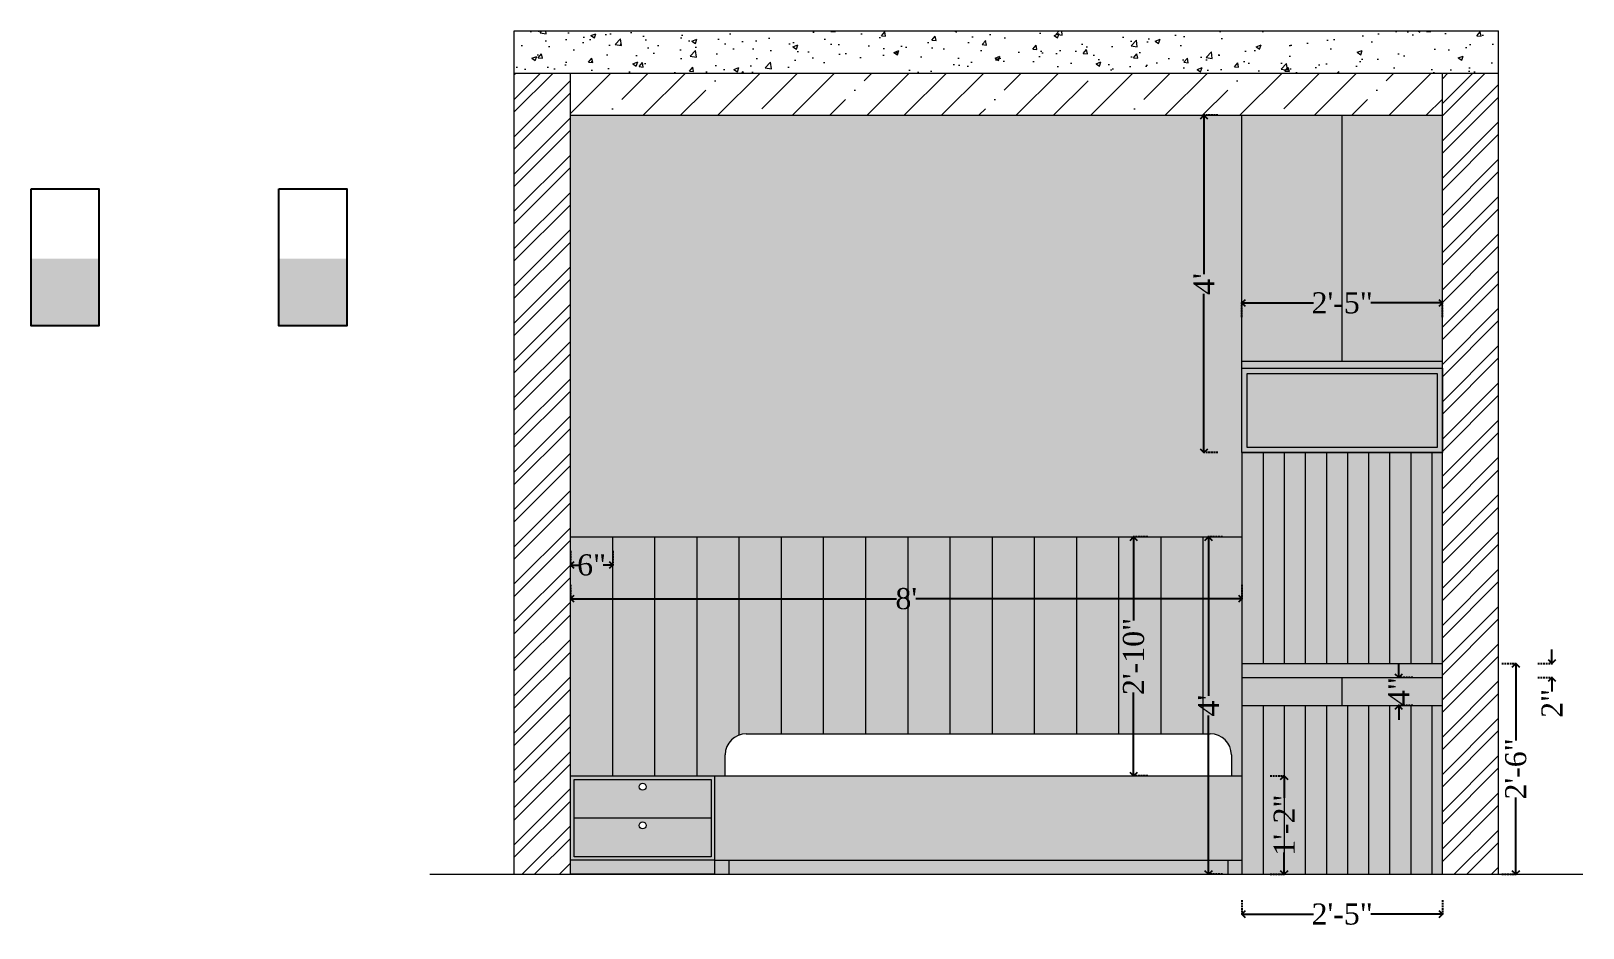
# Model space of a CAD drawing. Header units: inches. Extents: x 2744 to 7136, y -4349 to -2068.
# Drawn here: x 5338.6 to 5559.3, y -2686.7 to -2559.1 of the extents above; entities that cross this region are included whole.
import ezdxf

# ---------------------------------------------------------------- set-up
doc = ezdxf.new("R2010")
doc.units = ezdxf.units.IN
doc.header["$MEASUREMENT"] = 0
doc.header["$PDMODE"] = 32
doc.linetypes.add('DASHED2', pattern=[0.375, 0.25, -0.125])
doc.layers.add('FURNI', color=140, linetype='Continuous', lineweight=18)
doc.layers.add('HATCH', color=251, linetype='Continuous', lineweight=0, transparency=0.75)
doc.styles.add('syf', font='sylfaen.ttf')
doc.dimstyles.new('MAIN DIM', dxfattribs={"dimtxt": 250, "dimasz": 120, "dimexe": 0.075, "dimexo": 0, "dimgap": 0.03, "dimtad": 0, "dimdec": 0, "dimzin": 0, "dimdsep": 46, "dimtxsty": 'syf', "dimblk": 'OPEN90', "dimcen": 0, "dimclrd": 256, "dimclre": 256, "dimclrt": 3, "dimazin": 0, "dimtfac": 1, "dimtdec": 0, "dimtofl": 0, "dimtmove": 0, "dimatfit": 3, "dimldrblk": 'ORIGIN', "dimfxl": 0, "dimtolj": 1, "dimtzin": 0, "dimarcsym": 0})

# ---------------------------------------------------------------- blocks, each defined once
blk = doc.blocks.new('_Open90')
at = {"color": 0, "linetype": 'ByBlock', "lineweight": -2}
for p, q in [((0, 0), (-1, 0)), ((-0.5, 0.5), (0, 0)), ((0, 0), (-0.5, -0.5))]:
    blk.add_line(p, q, dxfattribs=at)
blk = doc.blocks.new('*D42')
at = {"layer": 'Defpoints', "color": 0, "transparency": 16777216}
for p in [(5510.82, -2679.1), (5539.32, -2679.1), (5539.32, -2684.77)]:
    blk.add_point(p, dxfattribs=at)
at = {"layer": 'FURNI', "color": 253, "linetype": 'DASHED2', "lineweight": -2, "transparency": 16777216}
for p, q in [((5510.82, -2682.77), (5510.82, -2684.84)), ((5539.32, -2682.77), (5539.32, -2684.84))]:
    blk.add_line(p, q, dxfattribs=at)
at = {"layer": 'FURNI', "color": 253, "lineweight": -2, "transparency": 16777216}
for p, q in [((5511.82, -2684.77), (5521.01, -2684.77)), ((5538.32, -2684.77), (5529.13, -2684.77))]:
    blk.add_line(p, q, dxfattribs=at)
at = {"layer": 'FURNI', "color": 253, "lineweight": -2, "transparency": 16777216, "rotation": 180}
blk.add_blockref('_Open90', (5510.82, -2684.77), dxfattribs=at)
at = {"layer": 'FURNI', "color": 253, "lineweight": -2, "transparency": 16777216}
blk.add_blockref('_Open90', (5539.32, -2684.77), dxfattribs=at)
at = {"layer": 'FURNI', "color": 1, "transparency": 16777216, "insert": (5525.07, -2684.77), "char_height": 3, "attachment_point": 5, "style": 'syf'}
blk.add_mtext('\\A1;2\'-5"', dxfattribs=at)
blk = doc.blocks.new('_Origin')
at = {"color": 0, "linetype": 'ByBlock', "lineweight": -2}
blk.add_line((0, 0), (-1, 0), dxfattribs=at)
blk.add_circle((0, 0), 0.5, dxfattribs=at)
blk = doc.blocks.new('*D43')
at = {"layer": 'Defpoints', "color": 0, "transparency": 16777216}
for p in [(5510.82, -2631.1), (5506.06, -2679.1), (5510.82, -2679.1)]:
    blk.add_point(p, dxfattribs=at)
at = {"layer": 'FURNI', "color": 253, "linetype": 'DASHED2', "lineweight": -2, "transparency": 16777216}
for p, q in [((5508.06, -2631.1), (5505.98, -2631.1)), ((5508.06, -2679.1), (5505.98, -2679.1))]:
    blk.add_line(p, q, dxfattribs=at)
at = {"layer": 'FURNI', "color": 253, "lineweight": -2, "transparency": 16777216}
for p, q in [((5506.06, -2632.1), (5506.06, -2653.71)), ((5506.06, -2678.1), (5506.06, -2656.5))]:
    blk.add_line(p, q, dxfattribs=at)
for p, rotation in [((5506.06, -2631.1), 90), ((5506.06, -2679.1), 270)]:
    blk.add_blockref('_Open90', p, dxfattribs=dict(at, rotation=rotation))
at = {"layer": 'FURNI', "color": 1, "transparency": 16777216, "insert": (5506.06, -2655.1), "char_height": 3, "attachment_point": 5, "rotation": 90, "style": 'syf'}
blk.add_mtext("\\A1;4'", dxfattribs=at)
blk = doc.blocks.new('*D44')
at = {"layer": 'Defpoints', "color": 0, "transparency": 16777216}
for p in [(5510.82, -2665.1), (5510.82, -2679.1), (5516.82, -2679.1)]:
    blk.add_point(p, dxfattribs=at)
at = {"layer": 'FURNI', "color": 253, "linetype": 'DASHED2', "lineweight": -2, "transparency": 16777216}
for p, q in [((5514.82, -2665.1), (5516.89, -2665.1)), ((5514.82, -2679.1), (5516.89, -2679.1))]:
    blk.add_line(p, q, dxfattribs=at)
at = {"layer": 'FURNI', "color": 253, "lineweight": -2, "transparency": 16777216}
for p, q in [((5516.82, -2666.1), (5516.82, -2668.2)), ((5516.82, -2678.1), (5516.82, -2676.01))]:
    blk.add_line(p, q, dxfattribs=at)
for p, rotation in [((5516.82, -2665.1), 90), ((5516.82, -2679.1), 270)]:
    blk.add_blockref('_Open90', p, dxfattribs=dict(at, rotation=rotation))
at = {"layer": 'FURNI', "color": 1, "transparency": 16777216, "insert": (5516.82, -2672.1), "char_height": 3, "attachment_point": 5, "rotation": 90, "style": 'syf'}
blk.add_mtext('\\A1;1\'-2"', dxfattribs=at)
blk = doc.blocks.new('*D45')
at = {"layer": 'Defpoints', "color": 0, "transparency": 16777216}
for p in [(5415.32, -2631.1), (5510.82, -2631.1), (5415.32, -2639.89)]:
    blk.add_point(p, dxfattribs=at)
at = {"layer": 'FURNI', "color": 253, "linetype": 'DASHED2', "lineweight": -2, "transparency": 16777216}
for p, q in [((5415.32, -2637.89), (5415.32, -2639.96)), ((5510.82, -2637.89), (5510.82, -2639.96))]:
    blk.add_line(p, q, dxfattribs=at)
at = {"layer": 'FURNI', "color": 253, "lineweight": -2, "transparency": 16777216}
for p, q in [((5416.32, -2639.89), (5461.7, -2639.89)), ((5509.82, -2639.89), (5464.44, -2639.89))]:
    blk.add_line(p, q, dxfattribs=at)
at = {"layer": 'FURNI', "color": 253, "lineweight": -2, "transparency": 16777216, "rotation": 180}
blk.add_blockref('_Open90', (5415.32, -2639.89), dxfattribs=at)
at = {"layer": 'FURNI', "color": 253, "lineweight": -2, "transparency": 16777216}
blk.add_blockref('_Open90', (5510.82, -2639.89), dxfattribs=at)
at = {"layer": 'FURNI', "color": 1, "transparency": 16777216, "insert": (5463.07, -2639.89), "char_height": 3, "attachment_point": 5, "style": 'syf'}
blk.add_mtext("\\A1;8'", dxfattribs=at)
blk = doc.blocks.new('*D46')
at = {"layer": 'Defpoints', "color": 0, "transparency": 16777216}
for p in [(5415.32, -2631.1), (5421.32, -2631.1), (5421.32, -2635.09)]:
    blk.add_point(p, dxfattribs=at)
at = {"layer": 'FURNI', "color": 253, "linetype": 'DASHED2', "lineweight": -2, "transparency": 16777216}
for p, q in [((5415.32, -2633.09), (5415.32, -2635.17)), ((5421.32, -2633.09), (5421.32, -2635.17))]:
    blk.add_line(p, q, dxfattribs=at)
at = {"layer": 'FURNI', "color": 253, "lineweight": -2, "transparency": 16777216}
for p, q in [((5416.32, -2635.09), (5416.66, -2635.09)), ((5420.32, -2635.09), (5419.98, -2635.09))]:
    blk.add_line(p, q, dxfattribs=at)
at = {"layer": 'FURNI', "color": 253, "lineweight": -2, "transparency": 16777216, "rotation": 180}
blk.add_blockref('_Open90', (5415.32, -2635.09), dxfattribs=at)
at = {"layer": 'FURNI', "color": 253, "lineweight": -2, "transparency": 16777216}
blk.add_blockref('_Open90', (5421.32, -2635.09), dxfattribs=at)
at = {"layer": 'FURNI', "color": 1, "transparency": 16777216, "insert": (5418.32, -2635.09), "char_height": 3, "attachment_point": 5, "style": 'syf'}
blk.add_mtext('\\A1;6"', dxfattribs=at)
blk = doc.blocks.new('*D47')
at = {"layer": 'Defpoints', "color": 0, "transparency": 16777216}
for p in [(5495.41, -2631.1), (5510.82, -2631.1), (5510.82, -2665.1)]:
    blk.add_point(p, dxfattribs=at)
at = {"layer": 'FURNI', "color": 253, "linetype": 'DASHED2', "lineweight": -2, "transparency": 16777216}
for p, q in [((5497.41, -2631.1), (5495.34, -2631.1)), ((5497.41, -2665.1), (5495.34, -2665.1))]:
    blk.add_line(p, q, dxfattribs=at)
at = {"layer": 'FURNI', "color": 253, "lineweight": -2, "transparency": 16777216}
for p, q in [((5495.41, -2632.1), (5495.41, -2642.96)), ((5495.41, -2664.1), (5495.41, -2653.25))]:
    blk.add_line(p, q, dxfattribs=at)
for p, rotation in [((5495.41, -2631.1), 90), ((5495.41, -2665.1), 270)]:
    blk.add_blockref('_Open90', p, dxfattribs=dict(at, rotation=rotation))
at = {"layer": 'FURNI', "color": 1, "transparency": 16777216, "insert": (5495.41, -2648.1), "char_height": 3, "attachment_point": 5, "rotation": 90, "style": 'syf'}
blk.add_mtext('\\A1;2\'-10"', dxfattribs=at)
blk = doc.blocks.new('*D48')
at = {"layer": 'Defpoints', "color": 0, "transparency": 16777216}
for p in [(5510.82, -2571.1), (5505.41, -2619.1), (5510.82, -2619.1)]:
    blk.add_point(p, dxfattribs=at)
at = {"layer": 'FURNI', "color": 253, "linetype": 'DASHED2', "lineweight": -2, "transparency": 16777216}
for p, q in [((5507.41, -2571.1), (5505.34, -2571.1)), ((5507.41, -2619.1), (5505.34, -2619.1))]:
    blk.add_line(p, q, dxfattribs=at)
at = {"layer": 'FURNI', "color": 253, "lineweight": -2, "transparency": 16777216}
for p, q in [((5505.41, -2572.1), (5505.41, -2593.71)), ((5505.41, -2618.1), (5505.41, -2596.5))]:
    blk.add_line(p, q, dxfattribs=at)
for p, rotation in [((5505.41, -2571.1), 90), ((5505.41, -2619.1), 270)]:
    blk.add_blockref('_Open90', p, dxfattribs=dict(at, rotation=rotation))
at = {"layer": 'FURNI', "color": 1, "transparency": 16777216, "insert": (5505.41, -2595.1), "char_height": 3, "attachment_point": 5, "rotation": 90, "style": 'syf'}
blk.add_mtext("\\A1;4'", dxfattribs=at)
blk = doc.blocks.new('*D49')
at = {"layer": 'Defpoints', "color": 0, "transparency": 16777216}
for p in [(5539.32, -2597.8), (5510.82, -2606.1), (5539.32, -2606.1)]:
    blk.add_point(p, dxfattribs=at)
at = {"layer": 'FURNI', "color": 253, "linetype": 'DASHED2', "lineweight": -2, "transparency": 16777216}
for p, q in [((5510.82, -2599.8), (5510.82, -2597.72)), ((5539.32, -2599.8), (5539.32, -2597.72))]:
    blk.add_line(p, q, dxfattribs=at)
at = {"layer": 'FURNI', "color": 253, "lineweight": -2, "transparency": 16777216}
for p, q in [((5511.82, -2597.8), (5521.01, -2597.8)), ((5538.32, -2597.8), (5529.13, -2597.8))]:
    blk.add_line(p, q, dxfattribs=at)
at = {"layer": 'FURNI', "color": 253, "lineweight": -2, "transparency": 16777216, "rotation": 180}
blk.add_blockref('_Open90', (5510.82, -2597.8), dxfattribs=at)
at = {"layer": 'FURNI', "color": 253, "lineweight": -2, "transparency": 16777216}
blk.add_blockref('_Open90', (5539.32, -2597.8), dxfattribs=at)
at = {"layer": 'FURNI', "color": 1, "transparency": 16777216, "insert": (5525.07, -2597.8), "char_height": 3, "attachment_point": 5, "style": 'syf'}
blk.add_mtext('\\A1;2\'-5"', dxfattribs=at)
blk = doc.blocks.new('*D50')
at = {"layer": 'Defpoints', "color": 0, "transparency": 16777216}
for p in [(5525.82, -2649.1), (5525.82, -2679.1), (5549.77, -2679.1)]:
    blk.add_point(p, dxfattribs=at)
at = {"layer": 'FURNI', "color": 253, "linetype": 'DASHED2', "lineweight": -2, "transparency": 16777216}
for p, q in [((5547.77, -2649.1), (5549.84, -2649.1)), ((5547.77, -2679.1), (5549.84, -2679.1))]:
    blk.add_line(p, q, dxfattribs=at)
at = {"layer": 'FURNI', "color": 253, "lineweight": -2, "transparency": 16777216}
for p, q in [((5549.77, -2650.1), (5549.77, -2660.04)), ((5549.77, -2678.1), (5549.77, -2668.17))]:
    blk.add_line(p, q, dxfattribs=at)
for p, rotation in [((5549.77, -2649.1), 90), ((5549.77, -2679.1), 270)]:
    blk.add_blockref('_Open90', p, dxfattribs=dict(at, rotation=rotation))
at = {"layer": 'FURNI', "color": 1, "transparency": 16777216, "insert": (5549.77, -2664.1), "char_height": 3, "attachment_point": 5, "rotation": 90, "style": 'syf'}
blk.add_mtext('\\A1;2\'-6"', dxfattribs=at)
blk = doc.blocks.new('*D51')
at = {"layer": 'Defpoints', "color": 0, "transparency": 16777216}
for p in [(5539.32, -2649.1), (5539.32, -2651.1), (5554.91, -2651.1)]:
    blk.add_point(p, dxfattribs=at)
at = {"layer": 'FURNI', "color": 253, "lineweight": -2, "transparency": 16777216}
for p, q in [((5554.91, -2648.1), (5554.91, -2647.1)), ((5554.91, -2652.1), (5554.91, -2653.1))]:
    blk.add_line(p, q, dxfattribs=at)
at = {"layer": 'FURNI', "color": 253, "linetype": 'DASHED2', "lineweight": -2, "transparency": 16777216}
for p, q in [((5552.91, -2649.1), (5554.99, -2649.1)), ((5552.91, -2651.1), (5554.99, -2651.1))]:
    blk.add_line(p, q, dxfattribs=at)
at = {"layer": 'FURNI', "color": 253, "lineweight": -2, "transparency": 16777216}
for p, rotation in [((5554.91, -2649.1), 270), ((5554.91, -2651.1), 90)]:
    blk.add_blockref('_Open90', p, dxfattribs=dict(at, rotation=rotation))
at = {"layer": 'FURNI', "color": 1, "transparency": 16777216, "insert": (5554.91, -2654.78), "char_height": 3, "attachment_point": 5, "rotation": 90, "style": 'syf'}
blk.add_mtext('\\A1;2"', dxfattribs=at)
blk = doc.blocks.new('*D52')
at = {"layer": 'Defpoints', "color": 0, "transparency": 16777216}
for p in [(5539.32, -2651.1), (5533.12, -2655.1), (5539.32, -2655.1)]:
    blk.add_point(p, dxfattribs=at)
at = {"layer": 'FURNI', "color": 253, "lineweight": -2, "transparency": 16777216}
for p, q in [((5533.12, -2650.1), (5533.12, -2649.1)), ((5533.12, -2656.1), (5533.12, -2657.1))]:
    blk.add_line(p, q, dxfattribs=at)
at = {"layer": 'FURNI', "color": 253, "linetype": 'DASHED2', "lineweight": -2, "transparency": 16777216}
for p, q in [((5535.12, -2651.1), (5533.05, -2651.1)), ((5535.12, -2655.1), (5533.05, -2655.1))]:
    blk.add_line(p, q, dxfattribs=at)
at = {"layer": 'FURNI', "color": 253, "lineweight": -2, "transparency": 16777216}
for p, rotation in [((5533.12, -2651.1), 270), ((5533.12, -2655.1), 90)]:
    blk.add_blockref('_Open90', p, dxfattribs=dict(at, rotation=rotation))
at = {"layer": 'FURNI', "color": 1, "transparency": 16777216, "insert": (5533.12, -2653.1), "char_height": 3, "attachment_point": 5, "rotation": 90, "style": 'syf'}
blk.add_mtext('\\A1;4"', dxfattribs=at)

msp = doc.modelspace()

# ---------------------------------------------------------------- hatches: boundary and pattern name
at = {"true_color": 0xe8e3de}
h = msp.add_hatch(color=254, dxfattribs=at)
h.dxf.hatch_style = 1
h.paths.add_polyline_path([(5510.82, -2571.1), (5415.32, -2571.1), (5415.32, -2631.1), (5510.82, -2631.1)])
at = {"true_color": 0x8a817b}
h = msp.add_hatch(color=8, dxfattribs=at)
h.dxf.hatch_style = 1
h.paths.add_polyline_path([(5525.07, -2651.1), (5510.82, -2651.1), (5510.82, -2655.1), (5525.07, -2655.1)])
h.paths.add_polyline_path([(5539.32, -2651.1), (5525.07, -2651.1), (5525.07, -2655.1), (5539.32, -2655.1)])
h.paths.add_polyline_path([(5539.32, -2649.1), (5510.82, -2649.1), (5510.82, -2651.1), (5525.07, -2651.1), (5539.32, -2651.1)])
h.paths.add_polyline_path([(5539.32, -2571.1), (5525.07, -2571.1), (5525.07, -2607.1), (5539.32, -2607.1)])
h.paths.add_polyline_path([(5525.07, -2571.1), (5510.82, -2571.1), (5510.82, -2607.1), (5525.07, -2607.1)])
h.paths.add_polyline_path([(5539.32, -2607.1), (5525.07, -2607.1), (5510.82, -2607.1), (5510.82, -2619.1), (5539.32, -2619.1)])
h.paths.add_polyline_path([(5538.57, -2607.85), (5538.57, -2618.35), (5511.57, -2618.35), (5511.57, -2607.85)], flags=16)
at = {"true_color": 0xbdbcbc}
h = msp.add_hatch(color=9, dxfattribs=at)
h.dxf.hatch_style = 1
h.paths.add_polyline_path([(5348.24, -2591.52), (5338.59, -2591.52), (5338.59, -2601.03), (5348.24, -2601.03)])
at = {"true_color": 0x8a817b}
h = msp.add_hatch(color=8, dxfattribs=at)
h.dxf.hatch_style = 1
h.paths.add_polyline_path([(5383.5, -2591.52), (5373.85, -2591.52), (5373.85, -2601.03), (5383.5, -2601.03)])
at = {"true_color": 0xe8e3de}
h = msp.add_hatch(color=254, dxfattribs=at)
h.dxf.hatch_style = 1
h.paths.add_polyline_path([(5538.57, -2607.85), (5511.57, -2607.85), (5511.57, -2618.35), (5538.57, -2618.35)])
at = {"true_color": 0x000000}
h = msp.add_hatch(color=18, dxfattribs=at)
h.dxf.hatch_style = 1
h.set_gradient(color1=(237, 238, 153), color2=(232, 227, 222), name='CURVED')
h.paths.add_polyline_path([(5538.57, -2607.85), (5511.57, -2607.85), (5511.57, -2610.48), (5538.57, -2610.48)])
at = {"true_color": 0xe8e3de}
h = msp.add_hatch(color=254, dxfattribs=at)
h.dxf.hatch_style = 1
h.paths.add_polyline_path([(5539.32, -2619.1), (5510.82, -2619.1), (5510.82, -2649.1), (5539.32, -2649.1)])
h.paths.add_polyline_path([(5539.32, -2655.1), (5510.82, -2655.1), (5510.82, -2679.1), (5539.32, -2679.1)])
at = {"true_color": 0x000000}
h = msp.add_hatch(color=18, dxfattribs=at)
h.dxf.hatch_style = 1
h.set_gradient(color1=(232, 227, 222), color2=(237, 238, 153), name='CURVED')
h.paths.add_polyline_path([(5510.82, -2626.55), (5415.32, -2626.55), (5415.32, -2631.1), (5510.82, -2631.1)])
h = msp.add_hatch(color=18, dxfattribs=at)
h.dxf.hatch_style = 1
h.set_gradient(color1=(189, 188, 188), color2=(132, 132, 132), name='INVCYLINDER')
h.paths.add_polyline_path([(5421.32, -2631.1), (5415.32, -2631.1), (5415.32, -2665.1), (5421.32, -2665.1)])
h = msp.add_hatch(color=18, dxfattribs=at)
h.dxf.hatch_style = 1
h.set_gradient(color1=(189, 188, 188), color2=(132, 132, 132), name='INVCYLINDER')
h.paths.add_polyline_path([(5427.32, -2631.1), (5421.32, -2631.1), (5421.32, -2665.1), (5427.32, -2665.1)])
h = msp.add_hatch(color=18, dxfattribs=at)
h.dxf.hatch_style = 1
h.set_gradient(color1=(189, 188, 188), color2=(132, 132, 132), name='INVCYLINDER')
h.paths.add_polyline_path([(5433.32, -2631.1), (5427.32, -2631.1), (5427.32, -2665.1), (5433.32, -2665.1)])
h = msp.add_hatch(color=18, dxfattribs=at)
h.dxf.hatch_style = 1
h.set_gradient(color1=(189, 188, 188), color2=(132, 132, 132), name='INVCYLINDER')
h.paths.add_polyline_path([(5439.32, -2631.1), (5433.32, -2631.1), (5433.32, -2665.1), (5435.82, -2665.1), (5437.32, -2665.1), (5437.32, -2662.1, -0.317837), (5439.32, -2659.28)])
h = msp.add_hatch(color=18, dxfattribs=at)
h.dxf.hatch_style = 1
h.set_gradient(color1=(189, 188, 188), color2=(132, 132, 132), name='INVCYLINDER')
h.paths.add_polyline_path([(5445.32, -2631.1), (5439.32, -2631.1), (5439.32, -2659.28, -0.085164), (5440.32, -2659.1), (5445.32, -2659.1)])
h = msp.add_hatch(color=18, dxfattribs=at)
h.dxf.hatch_style = 1
h.set_gradient(color1=(189, 188, 188), color2=(132, 132, 132), name='INVCYLINDER')
h.paths.add_polyline_path([(5451.32, -2631.1), (5445.32, -2631.1), (5445.32, -2659.1), (5451.32, -2659.1)])
h = msp.add_hatch(color=18, dxfattribs=at)
h.dxf.hatch_style = 1
h.set_gradient(color1=(189, 188, 188), color2=(132, 132, 132), name='INVCYLINDER')
h.paths.add_polyline_path([(5457.32, -2631.1), (5451.32, -2631.1), (5451.32, -2659.1), (5457.32, -2659.1)])
h = msp.add_hatch(color=18, dxfattribs=at)
h.dxf.hatch_style = 1
h.set_gradient(color1=(189, 188, 188), color2=(132, 132, 132), name='INVCYLINDER')
h.paths.add_polyline_path([(5463.32, -2631.1), (5457.32, -2631.1), (5457.32, -2659.1), (5463.32, -2659.1)])
h = msp.add_hatch(color=18, dxfattribs=at)
h.dxf.hatch_style = 1
h.set_gradient(color1=(189, 188, 188), color2=(132, 132, 132), name='INVCYLINDER')
h.paths.add_polyline_path([(5469.32, -2631.1), (5463.32, -2631.1), (5463.32, -2659.1), (5469.32, -2659.1)])
h = msp.add_hatch(color=18, dxfattribs=at)
h.dxf.hatch_style = 1
h.set_gradient(color1=(189, 188, 188), color2=(132, 132, 132), name='INVCYLINDER')
h.paths.add_polyline_path([(5475.32, -2631.1), (5469.32, -2631.1), (5469.32, -2659.1), (5475.32, -2659.1)])
h = msp.add_hatch(color=18, dxfattribs=at)
h.dxf.hatch_style = 1
h.set_gradient(color1=(189, 188, 188), color2=(132, 132, 132), name='INVCYLINDER')
h.paths.add_polyline_path([(5481.32, -2631.1), (5475.32, -2631.1), (5475.32, -2659.1), (5481.32, -2659.1)])
h = msp.add_hatch(color=18, dxfattribs=at)
h.dxf.hatch_style = 1
h.set_gradient(color1=(189, 188, 188), color2=(132, 132, 132), name='INVCYLINDER')
h.paths.add_polyline_path([(5487.32, -2631.1), (5481.32, -2631.1), (5481.32, -2659.1), (5487.32, -2659.1)])
h = msp.add_hatch(color=18, dxfattribs=at)
h.dxf.hatch_style = 1
h.set_gradient(color1=(189, 188, 188), color2=(132, 132, 132), name='INVCYLINDER')
h.paths.add_polyline_path([(5493.32, -2631.1), (5487.32, -2631.1), (5487.32, -2659.1), (5493.32, -2659.1)])
h = msp.add_hatch(color=18, dxfattribs=at)
h.dxf.hatch_style = 1
h.set_gradient(color1=(189, 188, 188), color2=(132, 132, 132), name='INVCYLINDER')
h.paths.add_polyline_path([(5499.32, -2631.1), (5493.32, -2631.1), (5493.32, -2659.1), (5499.32, -2659.1)])
h = msp.add_hatch(color=18, dxfattribs=at)
h.dxf.hatch_style = 1
h.set_gradient(color1=(189, 188, 188), color2=(132, 132, 132), name='INVCYLINDER')
h.paths.add_polyline_path([(5505.32, -2631.1), (5499.32, -2631.1), (5499.32, -2659.1), (5505.32, -2659.1)])
h = msp.add_hatch(color=18, dxfattribs=at)
h.dxf.hatch_style = 1
h.set_gradient(color1=(189, 188, 188), color2=(132, 132, 132), name='INVCYLINDER')
h.paths.add_polyline_path([(5510.82, -2631.1), (5505.32, -2631.1), (5505.32, -2659.1), (5506.32, -2659.1, -0.414214), (5509.32, -2662.1), (5509.32, -2665.1), (5510.82, -2665.1)])
at = {"true_color": 0x8a817b}
h = msp.add_hatch(color=8, dxfattribs=at)
h.dxf.hatch_style = 1
h.paths.add_polyline_path([(5435.82, -2665.1), (5415.32, -2665.1), (5415.32, -2677.1), (5435.82, -2677.1)])
h.paths.add_polyline_path([(5415.82, -2676.6), (5415.82, -2665.6), (5435.32, -2665.6), (5435.32, -2676.6)], flags=16)
h.paths.add_polyline_path([(5425.07, -2672.14, -1), (5426.07, -2672.14, -1)], flags=0)
h.paths.add_polyline_path([(5425.07, -2666.64, -1), (5426.07, -2666.64, -1)], flags=0)
h = msp.add_hatch(color=8, dxfattribs=at)
h.dxf.hatch_style = 1
h.paths.add_polyline_path([(5435.32, -2665.6), (5415.82, -2665.6), (5415.82, -2671.1), (5435.32, -2671.1)])
h.paths.add_polyline_path([(5425.07, -2666.64, -1), (5426.07, -2666.64, -1)], flags=16)
h.paths.add_polyline_path([(5435.32, -2671.1), (5415.82, -2671.1), (5415.82, -2676.6), (5435.32, -2676.6)])
h.paths.add_polyline_path([(5425.07, -2672.14, -1), (5426.07, -2672.14, -1)], flags=16)
h.paths.add_polyline_path([(5435.82, -2677.1), (5415.32, -2677.1), (5415.32, -2679.1), (5435.82, -2679.1)])
at = {"true_color": 0xbdbcbc}
h = msp.add_hatch(color=9, dxfattribs=at)
h.dxf.hatch_style = 1
h.paths.add_polyline_path([(5510.82, -2665.1), (5435.82, -2665.1), (5435.82, -2677.1), (5510.82, -2677.1)])
h.paths.add_polyline_path([(5508.82, -2677.1), (5437.82, -2677.1), (5437.82, -2679.1), (5508.82, -2679.1)])
at = {"true_color": 0xe8e3de}
h = msp.add_hatch(color=254, dxfattribs=at)
h.dxf.hatch_style = 1
h.paths.add_polyline_path([(5437.82, -2677.1), (5435.82, -2677.1), (5435.82, -2679.1), (5437.82, -2679.1)])
h.paths.add_polyline_path([(5510.82, -2677.1), (5508.82, -2677.1), (5508.82, -2679.1), (5510.82, -2679.1)])
at = {"layer": 'HATCH', "true_color": 0x939598, "transparency": 33554687}
h = msp.add_hatch(dxfattribs=at)
h.set_pattern_fill('AR-CONC', color=252)
h.set_pattern_definition([(50, (0, -10), (7.172602, -0.6275213), [0.75, -8.25]), (355, (0, -10), (-1.387513, 7.521921), [0.6, -6.6]), (100.45144, (0.598, -10.052), (5.7850885, 6.8944), [0.637402, -7.011421]), (46.1842, (0, -8), (10.672413, -1.655193), [1.125, -12.375]), (96.63564, (0.889, -8.138), (9.34662, 9.741186), [0.956103, -10.517138]), (351.18416, (0, -8), (9.34662, 9.741186), [0.9, -9.9]), (21, (1, -8.5), (5.9690705, -4.026189), [0.75, -8.25]), (326, (1, -8.5), (2.433153, 7.2515005), [0.6, -6.6]), (71.45144, (1.4974, -8.8355), (8.402224, 3.2253115), [0.637402, -7.011421]), (37.5, (0, -10), (0.1215986, 3.3289385), [0, -6.52, 0, -6.7, 0, -6.625]), (7.5, (0, -10), (2.6306954, 3.9441171), [0, -3.82, 0, -6.37, 0, -2.525]), (327.5, (-2.23, -10), (5.3382244, -0.2255487), [0, -2.5, 0, -7.8, 0, -10.35]), (317.5, (-3.23, -10), (5.8318617, 1.00105), [0, -3.25, 0, -5.18, 0, -7.35])])
h.paths.add_polyline_path([(5547.32, -2559.1), (5407.32, -2559.1), (5407.32, -2565.1), (5547.32, -2565.1)])
h = msp.add_hatch(dxfattribs=at)
h.set_pattern_fill('ANSI32', color=252, scale=10)
h.paths.add_polyline_path([(5415.32, -2565.1), (5407.32, -2565.1), (5407.32, -2679.1), (5415.32, -2679.1)])
h.paths.add_polyline_path([(5547.32, -2565.1), (5539.32, -2565.1), (5539.32, -2679.1), (5547.32, -2679.1)])
at = {"layer": 'HATCH', "true_color": 0xafd9aa, "transparency": 33554687}
h = msp.add_hatch(dxfattribs=at)
h.set_pattern_fill('ANSI35', color=9, scale=30)
h.set_pattern_definition([(45, (0, -10), (-5.303301, 5.303301), []), (45, (5.303, -10), (-5.303301, 5.303301), [9.375, -1.875, 0, -1.875])])
h.paths.add_polyline_path([(5539.32, -2565.1), (5415.32, -2565.1), (5415.32, -2571.1), (5539.32, -2571.1)])

# ---------------------------------------------------------------- linework, layer by layer
for points in [[(5338.59, -2581.56), (5348.24, -2581.56), (5348.24, -2601.03), (5338.59, -2601.03)], [(5373.85, -2581.56), (5383.5, -2581.56), (5383.5, -2601.03), (5373.85, -2601.03)]]:
    msp.add_lwpolyline(points, close=True)
at = {"layer": 'FURNI', "color": 18, "true_color": 0x000000}
for p, q in [((5407.32, -2679.1), (5407.32, -2559.1)), ((5407.32, -2559.1), (5547.32, -2559.1)), ((5547.32, -2679.1), (5547.32, -2559.1)), ((5407.32, -2565.1), (5547.32, -2565.1)), ((5415.32, -2679.1), (5415.32, -2565.1)), ((5539.32, -2679.1), (5539.32, -2565.1)), ((5415.32, -2571.1), (5539.32, -2571.1)), ((5510.82, -2619.1), (5510.82, -2571.1)), ((5525.07, -2606.1), (5525.07, -2571.1)), ((5510.82, -2607.1), (5539.32, -2607.1)), ((5510.82, -2619.1), (5539.32, -2619.1)), ((5510.82, -2619.1), (5510.82, -2679.1)), ((5415.32, -2631.1), (5510.82, -2631.1)), ((5421.32, -2665.1), (5421.32, -2631.1)), ((5427.32, -2665.1), (5427.32, -2631.1)), ((5433.32, -2665.1), (5433.32, -2631.1)), ((5439.32, -2659.28), (5439.32, -2631.1)), ((5445.32, -2659.1), (5445.32, -2631.1)), ((5451.32, -2659.1), (5451.32, -2631.1)), ((5457.32, -2659.1), (5457.32, -2631.1)), ((5463.32, -2659.1), (5463.32, -2631.1)), ((5469.32, -2659.1), (5469.32, -2631.1)), ((5475.32, -2659.1), (5475.32, -2631.1)), ((5481.32, -2659.1), (5481.32, -2631.1)), ((5487.32, -2659.1), (5487.32, -2631.1)), ((5493.32, -2659.1), (5493.32, -2631.1)), ((5499.32, -2659.1), (5499.32, -2631.1)), ((5505.32, -2659.1), (5505.32, -2631.1)), ((5510.82, -2631.1), (5510.82, -2679.1)), ((5510.82, -2649.1), (5539.32, -2649.1)), ((5510.82, -2651.1), (5539.32, -2651.1)), ((5525.07, -2655.1), (5525.07, -2651.1)), ((5510.82, -2655.1), (5539.32, -2655.1)), ((5440.32, -2659.1), (5506.32, -2659.1)), ((5437.32, -2665.1), (5437.32, -2662.1)), ((5509.32, -2662.1), (5509.32, -2665.1)), ((5435.82, -2665.1), (5435.82, -2677.1)), ((5435.82, -2665.1), (5510.82, -2665.1)), ((5510.82, -2665.1), (5510.82, -2677.1)), ((5435.32, -2671.1), (5415.82, -2671.1)), ((5435.82, -2677.1), (5510.82, -2677.1)), ((5437.82, -2677.1), (5437.82, -2679.1)), ((5508.82, -2677.1), (5508.82, -2679.1)), ((5395.32, -2679.1), (5559.32, -2679.1))]:
    msp.add_line(p, q, dxfattribs=at)
at = {"layer": 'FURNI', "color": 9, "true_color": 0xc7c8ca}
for p, q in [((5513.82, -2619.1), (5513.82, -2649.1)), ((5516.82, -2619.1), (5516.82, -2649.1)), ((5519.82, -2619.1), (5519.82, -2649.1)), ((5522.82, -2619.1), (5522.82, -2649.1)), ((5525.82, -2619.1), (5525.82, -2649.1)), ((5528.82, -2619.1), (5528.82, -2649.1)), ((5531.82, -2619.1), (5531.82, -2649.1)), ((5534.82, -2619.1), (5534.82, -2649.1)), ((5537.82, -2619.1), (5537.82, -2649.1)), ((5513.82, -2655.1), (5513.82, -2679.1)), ((5516.82, -2655.1), (5516.82, -2679.1)), ((5519.82, -2655.1), (5519.82, -2679.1)), ((5522.82, -2655.1), (5522.82, -2679.1)), ((5525.82, -2655.1), (5525.82, -2679.1)), ((5528.82, -2655.1), (5528.82, -2679.1)), ((5531.82, -2655.1), (5531.82, -2679.1)), ((5534.82, -2655.1), (5534.82, -2679.1)), ((5537.82, -2655.1), (5537.82, -2679.1))]:
    msp.add_line(p, q, dxfattribs=at)
at = {"layer": 'FURNI', "color": 18, "true_color": 0x000000}
for points in [[(5510.82, -2606.1), (5539.32, -2606.1)], [(5435.82, -2677.1), (5415.32, -2677.1)]]:
    msp.add_lwpolyline(points, dxfattribs=at)
for points in [[(5510.82, -2607.1), (5539.32, -2607.1), (5539.32, -2619.1), (5510.82, -2619.1)], [(5511.57, -2607.85), (5538.57, -2607.85), (5538.57, -2618.35), (5511.57, -2618.35)], [(5415.32, -2665.1), (5435.82, -2665.1), (5435.82, -2679.1), (5415.32, -2679.1)], [(5415.82, -2665.6), (5435.32, -2665.6), (5435.32, -2676.6), (5415.82, -2676.6)]]:
    msp.add_lwpolyline(points, close=True, dxfattribs=at)
for centre in [(5425.57, -2666.64), (5425.57, -2672.14)]:
    msp.add_circle(centre, 0.5, dxfattribs=at)
for centre, start, end in [((5440.32, -2662.1), 90, 180), ((5506.32, -2662.1), 0, 90)]:
    msp.add_arc(centre, 3, start, end, dxfattribs=at)

# ---------------------------------------------------------------- dimensions: what is measured, and where the dimension line sits
for base, p1, p2, picture, middle in [((5505.41, -2619.1), (5510.82, -2571.1), (5510.82, -2619.1), '*D48', (5505.41, -2595.1)), ((5495.41, -2631.1), (5510.82, -2665.1), (5510.82, -2631.1), '*D47', (5495.41, -2648.1)), ((5506.06, -2679.1), (5510.82, -2631.1), (5510.82, -2679.1), '*D43', (5506.06, -2655.1)), ((5554.91, -2651.1), (5539.32, -2649.1), (5539.32, -2651.1), '*D51', (5554.91, -2654.78)), ((5549.77, -2679.1), (5525.82, -2649.1), (5525.82, -2679.1), '*D50', (5549.77, -2664.1)), ((5533.12, -2655.1), (5539.32, -2651.1), (5539.32, -2655.1), '*D52', (5533.12, -2653.1)), ((5516.82, -2679.1), (5510.82, -2665.1), (5510.82, -2679.1), '*D44', (5516.82, -2672.1))]:
    dim = msp.add_linear_dim(base=base, p1=p1, p2=p2, angle=90, dimstyle='MAIN DIM', override={"dimtxt": 3, "dimasz": 1, "dimlunit": 4, "dimclrd": 253, "dimclre": 253, "dimclrt": 1, "dimfxl": 2, "dimfxlon": 1, "dimarcsym": 1}, dxfattribs=at)
    dim.commit()
    dim.dimension.update_dxf_attribs({"geometry": picture, "text_midpoint": middle})
for base, p1, p2, picture, middle in [((5539.31964466, -2597.79970287), (5510.81964466, -2606.10461397), (5539.31964466, -2606.10461397), '*D49', (5525.06964466, -2597.79970287)), ((5415.31964466, -2639.88587221), (5510.81964466, -2631.10461397), (5415.31964466, -2631.10461397), '*D45', (5463.06964466, -2639.88587221)), ((5421.32, -2635.09), (5415.32, -2631.1), (5421.32, -2631.1), '*D46', (5418.32, -2635.09)), ((5539.31964466, -2684.76535141), (5510.81964466, -2679.10461397), (5539.31964466, -2679.10461397), '*D42', (5525.06964466, -2684.76535141))]:
    dim = msp.add_linear_dim(base=base, p1=p1, p2=p2, dimstyle='MAIN DIM', override={"dimtxt": 3, "dimasz": 1, "dimlunit": 4, "dimclrd": 253, "dimclre": 253, "dimclrt": 1, "dimfxl": 2, "dimfxlon": 1, "dimarcsym": 1}, dxfattribs=at)
    dim.commit()
    dim.dimension.update_dxf_attribs({"geometry": picture, "text_midpoint": middle})

doc.saveas('drawing.dxf')
